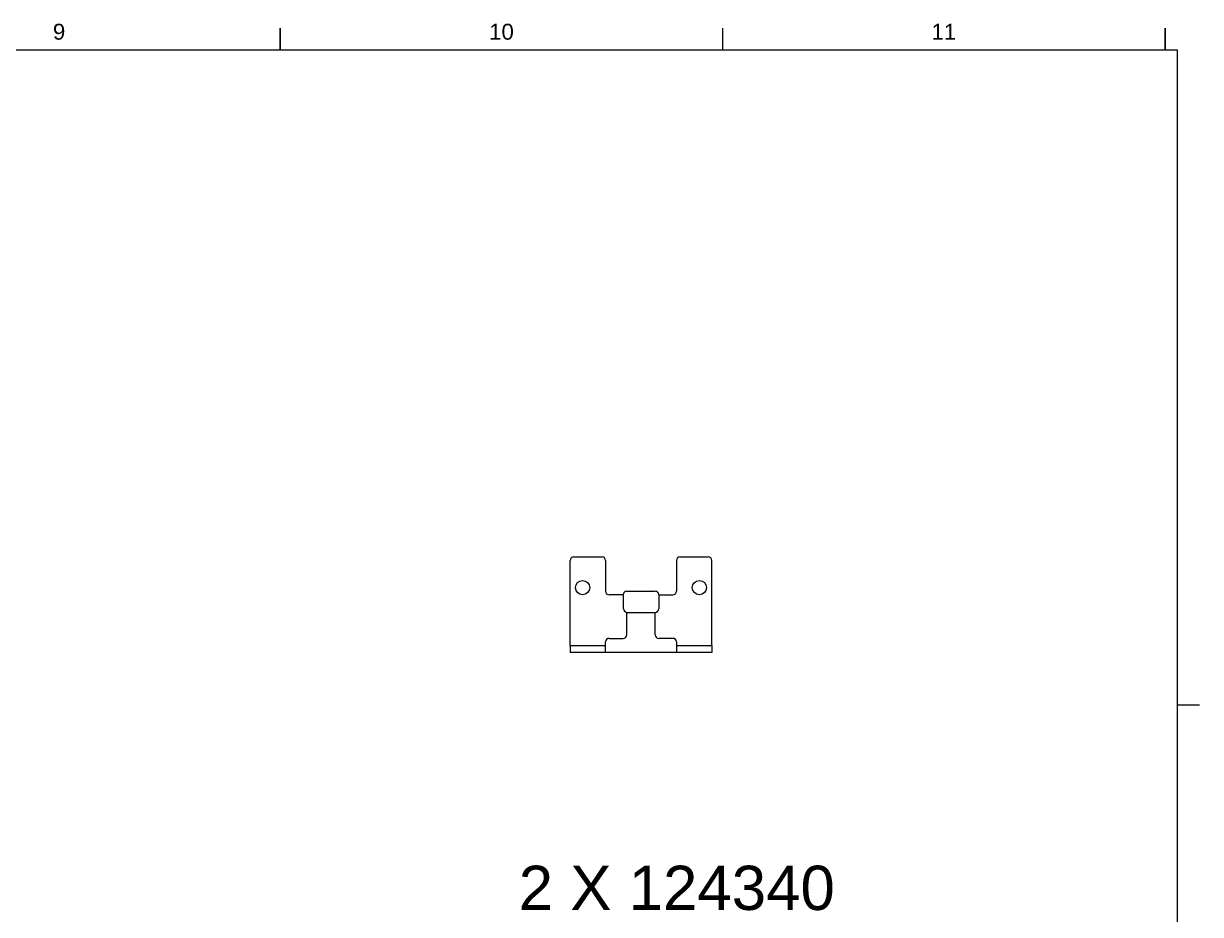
# Paper-space layout 'A736' of a CAD drawing. Header units: centimetres, sheet in millimetres. Extents: x 16 to 582, y 3 to 408.
# Drawn here: x 445.4 to 578.5, y 307.5 to 408.1 of the extents above; entities that cross this region are included whole.
import ezdxf
from ezdxf.enums import TextEntityAlignment as Align

# ---------------------------------------------------------------- set-up
doc = ezdxf.new("R2010")
doc.units = ezdxf.units.CM
for name, color, linetype, lineweight in [('A-SECT-MCUT1', 7, 'Continuous', 13), ('G-ANNO-TEXT', 3, 'Continuous', 18), ('G-ANNO-TTLB', 3, 'Continuous', 18)]:
    doc.layers.add(name, color=color, linetype=linetype, lineweight=lineweight)
doc.styles.add('ARIAL', font='arial.ttf')

psp = doc.layouts.new('A736')

# ---------------------------------------------------------------- linework, layer by layer
at = {"layer": 'A-SECT-MCUT1'}
for p, q in [((507.22, 337.87), (507.22, 347.47)), ((507.62, 347.87), (510.82, 347.87)), ((511.22, 347.47), (511.22, 344)), ((519.22, 347.47), (519.22, 344)), ((519.62, 347.87), (522.82, 347.87)), ((523.22, 337.87), (523.22, 347.47)), ((513.22, 343.6), (511.62, 343.6)), ((513.22, 343.6), (513.22, 342)), ((513.62, 344), (516.82, 344)), ((513.62, 344), (513.62, 344)), ((517.22, 343.6), (517.22, 342)), ((517.22, 343.6), (518.82, 343.6)), ((513.62, 339.07), (513.62, 341.6)), ((513.62, 341.6), (516.82, 341.6)), ((516.82, 339.07), (516.82, 341.6)), ((507.22, 337.87), (511.22, 337.87)), ((507.22, 337.87), (507.22, 337.07)), ((511.22, 337.07), (511.22, 338.27)), ((511.62, 338.67), (513.22, 338.67)), ((518.82, 338.67), (517.22, 338.67)), ((519.22, 338.27), (519.22, 337.07)), ((519.22, 337.87), (523.22, 337.87)), ((523.22, 337.87), (523.22, 337.07)), ((523.22, 337.07), (507.22, 337.07))]:
    psp.add_line(p, q, dxfattribs=at)
for centre in [(508.62, 344.4), (521.82, 344.4)]:
    psp.add_circle(centre, 0.8, dxfattribs=at)
for centre, radius, start, end in [((507.62, 347.47), 0.4, 90, 180), ((510.82, 347.47), 0.4, 0, 90), ((519.62, 347.47), 0.4, 90, 180), ((522.82, 347.47), 0.4, 0, 90), ((511.62, 344), 0.4, 180, 270), ((513.62, 343.6), 0.4, 90, 180), ((516.82, 343.6), 0.4, 0, 90), ((518.82, 344), 0.4, 270, 360), ((513.67, 342.05), 0.446, 185.655, 264.345), ((516.82, 342), 0.4, 270, 0), ((511.62, 338.27), 0.4, 90, 180), ((513.22, 339.07), 0.4, 270, 0), ((517.22, 339.07), 0.4, 180, 270), ((518.82, 338.27), 0.4, 0, 90)]:
    psp.add_arc(centre, radius, start, end, dxfattribs=at)
at = {"layer": 'G-ANNO-TTLB'}
for p, q in [((575.86, 405.14), (18.45, 405.14)), ((575.86, 6.72), (575.86, 405.14))]:
    psp.add_line(p, q, dxfattribs=at)
at = {"layer": 'G-ANNO-TTLB', "const_width": 0.18, "flags": 128}
for points in [[(474.45, 407.64), (474.45, 405.14)], [(524.45, 407.64), (524.45, 405.14)], [(574.45, 407.64), (574.45, 405.14)], [(578.36, 331.14), (575.86, 331.14)]]:
    psp.add_lwpolyline(points, dxfattribs=at)

# ---------------------------------------------------------------- texts
at = {"layer": 'G-ANNO-TEXT', "style": 'ARIAL'}
for s, p in [('9', (449.45, 407.21)), ('10', (499.45, 407.21)), ('11', (549.45, 407.21))]:
    psp.add_text(s, height=1.8, dxfattribs=at).set_placement(p, align=Align.MIDDLE_CENTER)
at = {"layer": 'G-ANNO-TEXT', "insert": (501.4, 312.98), "char_height": 5, "attachment_point": 1}
psp.add_mtext_dynamic_manual_height_columns('{\\fArial|b0|i0|c134|p34;2 X 124340}', width=76.0455, gutter_width=1, heights=[0], dxfattribs=at)

doc.saveas('drawing.dxf')
